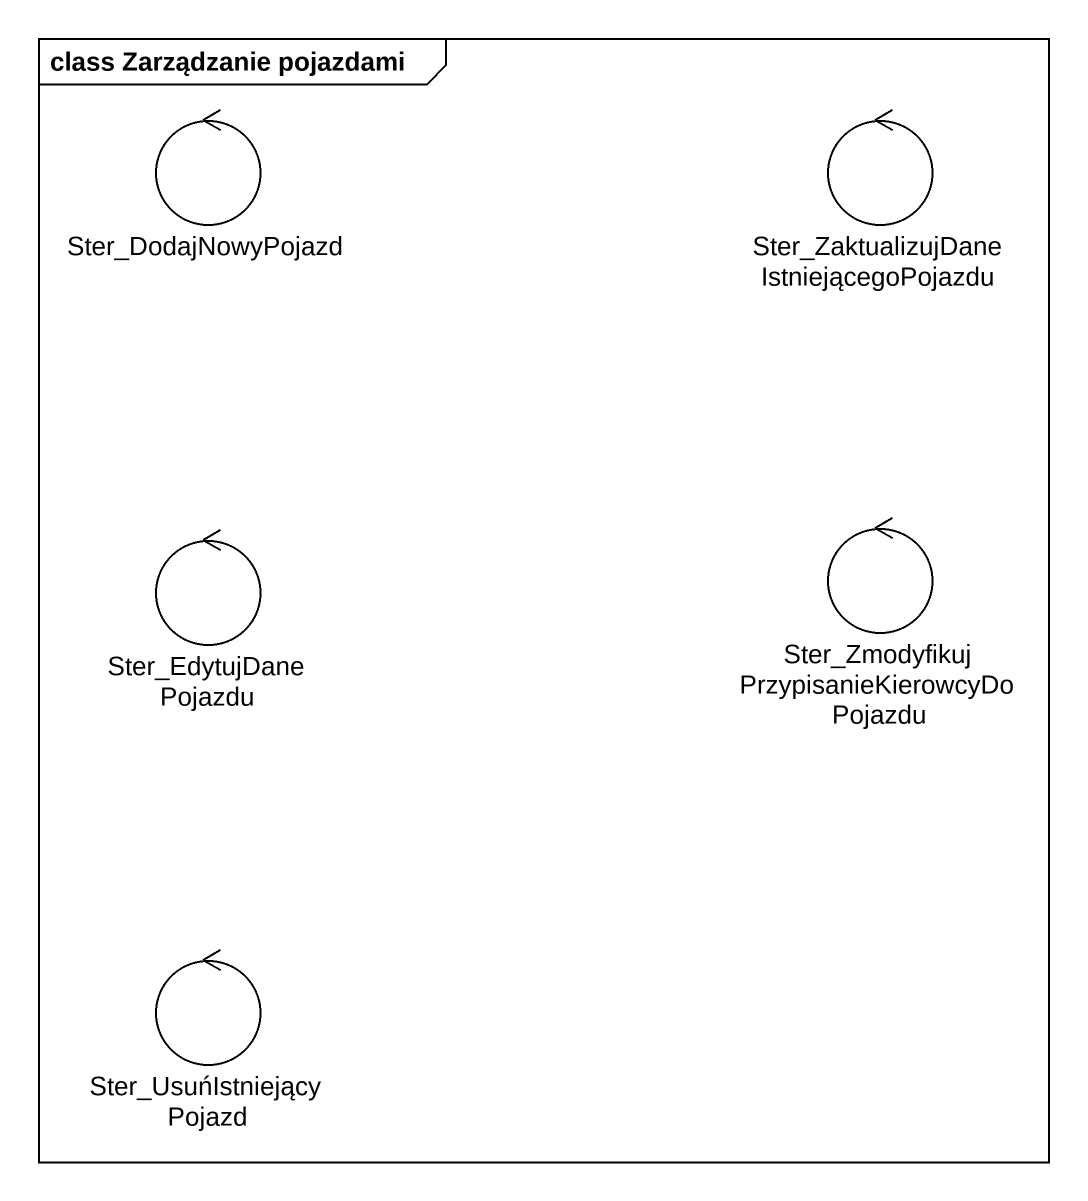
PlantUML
@startuml
mainframe class Zarządzanie pojazdami
control Ster_DodajNowyPojazd
control "Ster_ZaktualizujDaneIstniejącegoPojazdu" as Ster_ZaktualizujDaneIstnieją
control Ster_EdytujDanePojazdu
control "Ster_ZmodyfikujPrzypisanieKierowcyDoPojazdu" as Ster_ZmodyfikujPrzypisanieKi
control Ster_UsuńIstniejącyPojazd
@enduml
